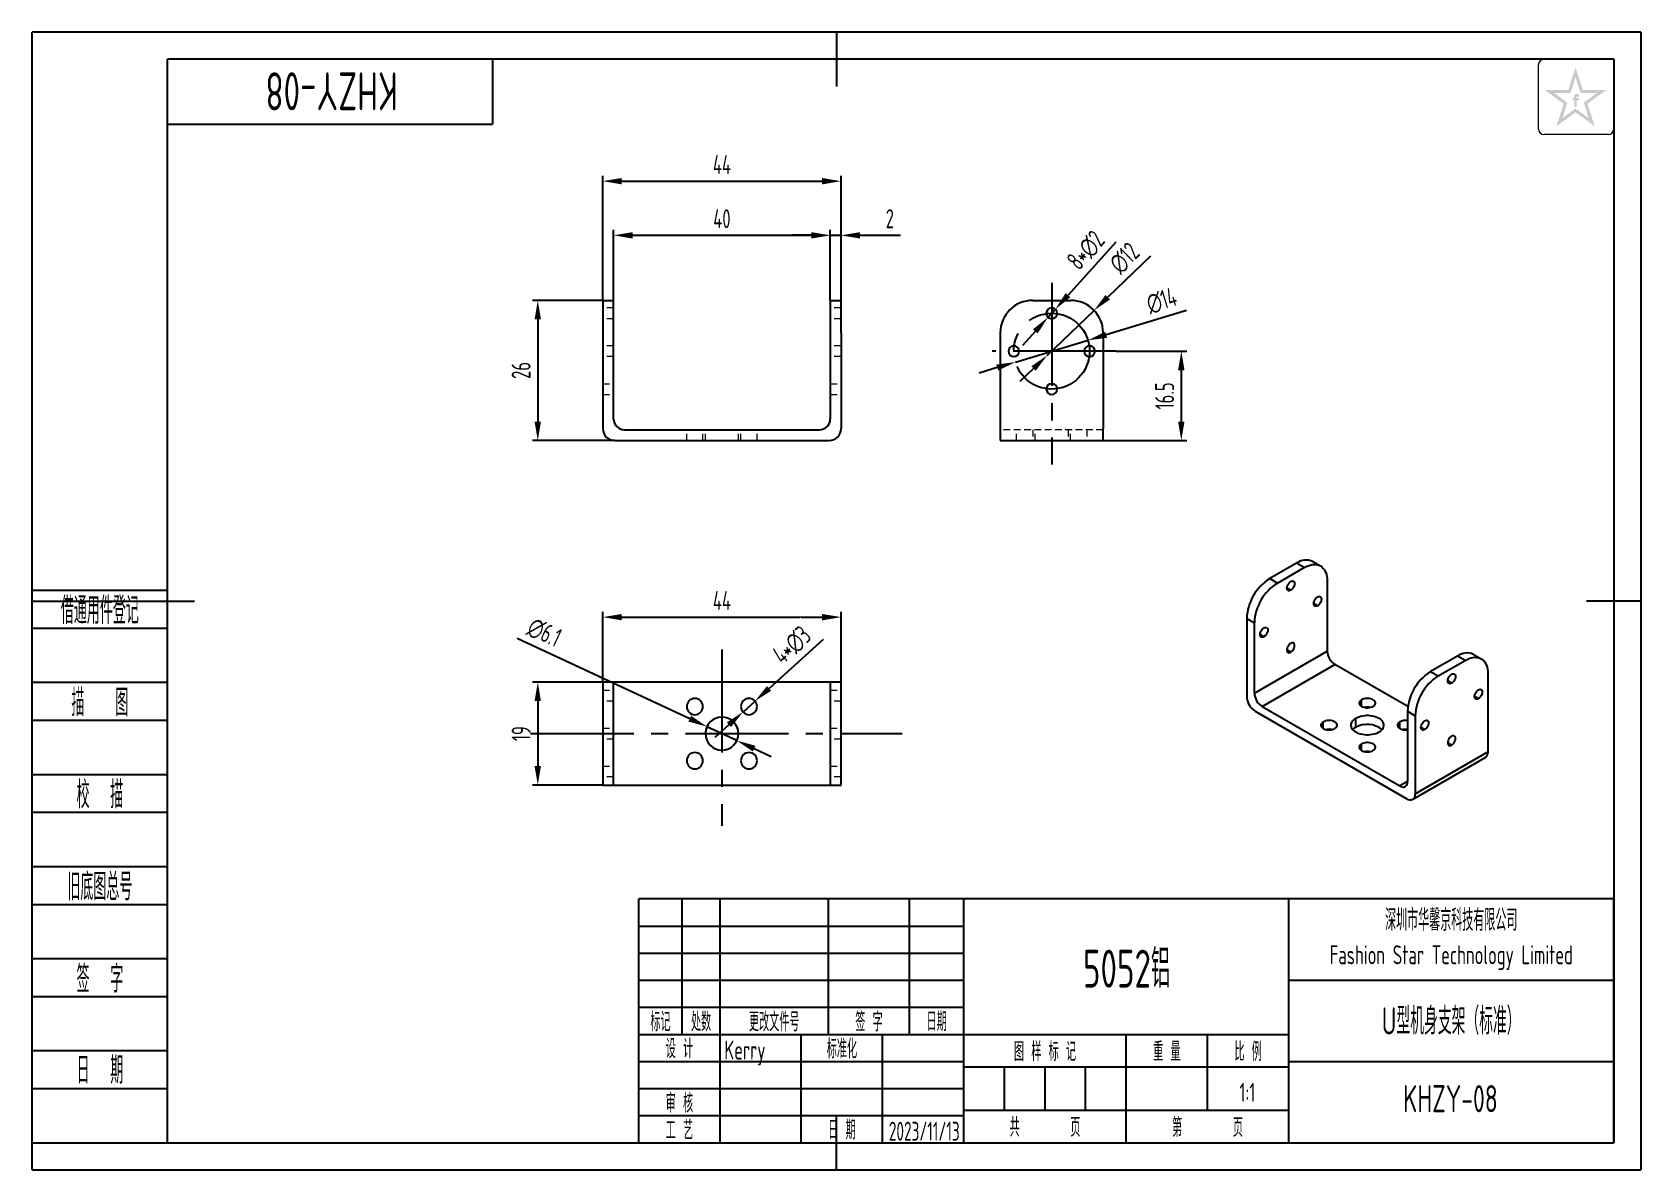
# Model space of a CAD drawing. Header units: inches. Extents: x -25 to 272, y -5 to 205.
import ezdxf
from ezdxf.enums import TextEntityAlignment as Align

# ---------------------------------------------------------------- set-up
doc = ezdxf.new("R2010")
doc.units = ezdxf.units.IN
doc.header["$MEASUREMENT"] = 0
doc.linetypes.add('CENTER2', pattern=[28.575, 19.05, -3.175, 3.175, -3.175])
doc.linetypes.add('HIDDEN', pattern=[1.905, 1.27, -0.635])
for name, color, linetype in [('1轮廓实线层', 7, 'Continuous'), ('2细线层', 4, 'Continuous'), ('3中心线层', 1, 'CENTER2'), ('6文字层', 3, 'Continuous'), ('7标注层', 4, 'Continuous'), ('图框层', 7, 'Continuous')]:
    doc.layers.add(name, color=color, linetype=linetype)
doc.styles.add('PC_TEXTSTYLE', font='ISOCP.SHX', dxfattribs={"width": 0.707, "bigfont": 'GBCBIG.SHX'})
doc.styles.add('PC_TEXTSTYLE4', font='ISOCP.SHX', dxfattribs={"width": 0.707, "bigfont": 'GBCBIG.SHX'})
doc.dimstyles.new('GB_DIAMETER', dxfattribs={"dimtxt": 3.5, "dimasz": 3.5, "dimexe": 1, "dimexo": 0, "dimgap": 1.5, "dimtad": 1, "dimjust": 4, "dimdsep": 46, "dimtxsty": 'PC_TEXTSTYLE', "dimcen": 0, "dimclrd": 256, "dimclrt": 3, "dimadec": 0, "dimazin": 2, "dimtp": 0.1, "dimtm": 0.1, "dimtfac": 0.71, "dimtdec": 3, "dimtmove": 0, "dimatfit": 2, "dimfxl": 1, "dimtfill": 1, "dimarcsym": 0})
doc.dimstyles.new('GB_LINEAR', dxfattribs={"dimtxt": 3.5, "dimasz": 3.5, "dimexe": 1, "dimexo": 0, "dimgap": 1.5, "dimtad": 1, "dimdsep": 46, "dimtxsty": 'PC_TEXTSTYLE', "dimcen": 0, "dimclrd": 256, "dimclrt": 3, "dimadec": 0, "dimazin": 2, "dimtp": 0.1, "dimtm": 0.1, "dimtfac": 0.71, "dimtdec": 3, "dimtmove": 0, "dimatfit": 3, "dimfxl": 1, "dimtfill": 1, "dimarcsym": 0})

# ---------------------------------------------------------------- blocks, each defined once
blk = doc.blocks.new('ZwmFrameMain_A4^_^无分区图框^_^landscape')
at = {"layer": '1轮廓实线层'}
for p, q in [((123.5, 205), (123.5, 195)), ((0, 0), (0, 200)), ((267, 200), (0, 200)), ((267, 200), (267, 0)), ((-25, 100), (5, 100)), ((272, 100), (262, 100)), ((123.5, -5), (123.5, 5)), ((0, 0), (267, 0))]:
    blk.add_line(p, q, dxfattribs=at)
at = {"layer": '2细线层'}
for p, q in [((-25, -5), (-25, 205)), ((272, 205), (-25, 205)), ((272, 205), (272, -5)), ((-25, -5), (272, -5))]:
    blk.add_line(p, q, dxfattribs=at)
blk = doc.blocks.new('ZwmFrameMain_标题栏1')
at = {"layer": '1轮廓实线层'}
for p, q in [((-180, 0), (-180, 45)), ((0, 45), (-180, 45)), ((-172, 20), (-172, 45)), ((-165, 20), (-165, 45)), ((-145, 20), (-145, 45)), ((-130, 20), (-130, 45)), ((-120, 0), (-120, 45)), ((0, 0), (0, 45)), ((-60, 30), (0, 30)), ((-180, 20), (-60, 20)), ((-165, 0), (-165, 20)), ((-150, 0), (-150, 20)), ((-135, 0), (-135, 20)), ((-60, 15), (0, 15)), ((-180, 0), (0, 0))]:
    blk.add_line(p, q, dxfattribs=at)
at = {"layer": '1轮廓实线层', "color": 7}
for p, q in [((-60, 0), (-60, 45)), ((-180, 25), (-120, 25))]:
    blk.add_line(p, q, dxfattribs=at)
at = {"layer": '2细线层'}
for p, q in [((-180, 40), (-120, 40)), ((-180, 35), (-120, 35)), ((-180, 30), (-120, 30)), ((-90, 0), (-90, 20)), ((-75, 6), (-75, 20)), ((-180, 15), (-120, 15)), ((-120, 14), (-60, 14)), ((-112.5, 6), (-112.5, 14)), ((-105, 6), (-105, 14)), ((-97.5, 6), (-97.5, 14)), ((-180, 10), (-120, 10)), ((-120, 6), (-60, 6)), ((-180, 5), (-120, 5))]:
    blk.add_line(p, q, dxfattribs=at)
at = {"layer": '6文字层', "style": 'PC_TEXTSTYLE', "width": 0.667}
for s, p in [('标记', (-176, 22.5)), ('处数', (-168.5, 22.5)), (' 更改文件号 ', (-155, 22.5)), (' 签 字 ', (-137.5, 22.5)), (' 日期 ', (-125, 22.5)), (' 设 计 ', (-172.5, 17.51)), (' 标准化 ', (-142.5, 17.51)), (' 图 样 标 记 ', (-105, 17)), (' 重 量 ', (-82.5, 17)), (' 比 例 ', (-67.5, 17)), (' 审 核 ', (-172.5, 7.5)), (' 工 艺 ', (-172.5, 2.5)), (' 日 期 ', (-142.5, 2.5)), ('共       页', (-105, 3)), ('第       页', (-75, 3))]:
    blk.add_text(s, height=3.5, dxfattribs=at).set_placement(p, align=Align.MIDDLE)
at = {"layer": '6文字层', "style": 'PC_TEXTSTYLE', "flags": 8}
for tag, height, width, p, p2 in [('企业名称', 5, 3.445461, (-54.29, 34.82), (-5.27, 34.82)), ('产品名称或材料标记', 7, 1.034456, (-113.46, 28.64), (-66.42, 28.64)), ('图样名称', 5, 3.480264, (-54.79, 19.98), (-5.27, 19.98)), ('标准化', 3.5, 1.756036, (-133.83, 15.37), (-120.75, 15.37)), ('审核', 3.5, 2.723972, (-163.99, 5.37), (-150.63, 5.37)), ('重量', 3.5, 2.448074, (-88.46, 7.54), (-76.55, 7.54)), ('比例', 3.5, 2.367734, (-73.35, 7.54), (-61.93, 7.54)), ('图样代号', 5, 3.489916, (-54.79, 5.63), (-5.52, 5.63)), ('工艺', 3.5, 2.851598, (-164.21, 0.37), (-150.89, 0.37)), ('日期', 3.5, 2.733185, (-133.83, 0.37), (-120.75, 0.37)), ('共几页', 3.5, 0.953151, (-108.58, 1.48), (-101.56, 1.48))]:
    blk.add_attdef(tag, text='', height=height, dxfattribs=dict(at, width=width)).set_placement(p, p2, align=Align.FIT)
at = {"layer": '6文字层', "style": 'PC_TEXTSTYLE', "width": 9.901758, "flags": 8}
blk.add_attdef('设计', text='', height=3.5, rotation=359.5768, dxfattribs=at).set_placement((-164.23, 15.37), (-150.37, 15.27), align=Align.FIT)
at = {"layer": '6文字层', "color": 3, "style": 'PC_TEXTSTYLE', "width": 0.96618, "flags": 8}
blk.add_attdef('第几页', text='', height=3.5, dxfattribs=at).set_placement((-78.29, 1.5), (-71.16, 1.5), align=Align.FIT)
at = {"layer": '6文字层', "color": 0, "style": 'PC_TEXTSTYLE', "width": 0.715273, "flags": 8}
blk.add_attdef('图纸张数', text='', height=3.5, dxfattribs=at).set_placement((-2.66, -3.87), (4.46, -3.87), align=Align.FIT)
blk = doc.blocks.new('ZwmFrameMain_图样代号')
at = {"layer": '2细线层', "linetype": 'Continuous'}
for p in [(60, 0), (0, -12)]:
    blk.add_line(p, (60, -12), dxfattribs=at)
at = {"layer": '6文字层', "style": 'PC_TEXTSTYLE', "width": 2.827942}
blk.add_attdef('图样代号', text='', height=7, rotation=180, dxfattribs=at).set_placement((58.24, -2.4), (2.35, -2.4), align=Align.FIT)
blk = doc.blocks.new('ZwmFrameMain_附加栏')
at = {"layer": '2细线层'}
for p, q in [((-25, 102), (0, 102)), ((-25, 95), (0, 95)), ((-25, 85), (0, 85)), ((-25, 78), (0, 78)), ((-25, 68), (0, 68)), ((-25, 61), (0, 61)), ((-25, 51), (0, 51)), ((-25, 44), (0, 44)), ((-25, 34), (0, 34)), ((-25, 27), (0, 27)), ((-25, 17), (0, 17)), ((-25, 10), (0, 10)), ((-25, 0), (0, 0))]:
    blk.add_line(p, q, dxfattribs=at)
at = {"layer": '6文字层', "color": 3, "style": 'PC_TEXTSTYLE'}
for s, width, p in [('借通用件登记', 0.667, (-12.5, 98.5)), ('描   图', 0.6667, (-12.5, 81.5)), ('校  描', 0.667, (-12.5, 64.5)), ('旧底图总号', 0.667, (-12.5, 47.5)), ('签  字', 0.667, (-12.5, 30.5)), ('日  期', 0.667, (-12.49, 13.6))]:
    blk.add_text(s, height=5, dxfattribs=dict(at, width=width)).set_placement(p, align=Align.MIDDLE)
at = {"layer": '6文字层', "style": 'PC_TEXTSTYLE'}
for tag, width, p, p2 in [('借通用件登记', 0.671328, (-23.44, 86.36), (-1.25, 86.36)), ('描图', 2.120922, (-23.44, 69.36), (-1.25, 69.36)), ('校图', 2.149976, (-23.75, 52.06), (-1.25, 52.06)), ('旧底图总号', 0.761452, (-22.84, 35.67), (-1.86, 35.67)), ('签字', 2.026939, (-23.14, 18.37), (-1.56, 18.37)), ('日期', 1.89999, (-22.84, 1.37), (-2.17, 1.37))]:
    blk.add_attdef(tag, text='', height=5, dxfattribs=dict(at, width=width)).set_placement(p, p2, align=Align.FIT)
blk = doc.blocks.new('*D20')
at = {"layer": '7标注层', "color": 0, "lineweight": -2}
for p, q in [((80.35, 155.5), (80.35, 178.5)), ((124.35, 155.5), (124.35, 178.5))]:
    blk.add_line(p, q, dxfattribs=at)
at = {"layer": '7标注层', "lineweight": -2}
blk.add_line((83.85, 177.5), (120.85, 177.5), dxfattribs=at)
at = {"layer": '7标注层'}
for points in [[(83.85, 178.08), (83.85, 176.91), (80.35, 177.5)], [(120.85, 176.91), (120.85, 178.08), (124.35, 177.5)]]:
    blk.add_solid(points, dxfattribs=at)
at = {"layer": 'Defpoints', "color": 0}
for p in [(124.35, 177.5), (80.35, 155.5), (124.35, 155.5)]:
    blk.add_point(p, dxfattribs=at)
at = {"layer": '7标注层', "color": 3, "insert": (102.35, 180.57), "char_height": 3.5, "attachment_point": 5, "style": 'PC_TEXTSTYLE', "bg_fill": 3, "box_fill_scale": 1.25, "bg_fill_color": 257, "bg_fill_transparency": 0}
blk.add_mtext('44', dxfattribs=at)
blk = doc.blocks.new('*D21')
at = {"layer": '7标注层', "color": 0, "lineweight": -2}
for p, q in [((80.35, 155.5), (67.35, 155.5)), ((82.55, 129.61), (67.35, 129.61))]:
    blk.add_line(p, q, dxfattribs=at)
at = {"layer": '7标注层', "lineweight": -2}
blk.add_line((68.35, 152), (68.35, 133.11), dxfattribs=at)
at = {"layer": '7标注层'}
for points in [[(68.93, 152), (67.76, 152), (68.35, 155.5)], [(67.76, 133.11), (68.93, 133.11), (68.35, 129.61)]]:
    blk.add_solid(points, dxfattribs=at)
at = {"layer": 'Defpoints', "color": 0}
for p in [(80.35, 155.5), (68.35, 129.61), (82.55, 129.61)]:
    blk.add_point(p, dxfattribs=at)
at = {"layer": '7标注层', "color": 3, "insert": (65.27, 142.56), "char_height": 3.5, "attachment_point": 5, "rotation": 90, "style": 'PC_TEXTSTYLE', "bg_fill": 3, "box_fill_scale": 1.25, "bg_fill_color": 257, "bg_fill_transparency": 0}
blk.add_mtext('26', dxfattribs=at)
blk = doc.blocks.new('*D22')
at = {"layer": '7标注层', "color": 0, "lineweight": -2}
for p, q in [((80.35, 85.02), (80.35, 98.02)), ((124.35, 85.02), (124.35, 98.02))]:
    blk.add_line(p, q, dxfattribs=at)
at = {"layer": '7标注层', "lineweight": -2}
blk.add_line((83.85, 97.02), (120.85, 97.02), dxfattribs=at)
at = {"layer": '7标注层'}
for points in [[(83.85, 97.6), (83.85, 96.43), (80.35, 97.02)], [(120.85, 96.43), (120.85, 97.6), (124.35, 97.02)]]:
    blk.add_solid(points, dxfattribs=at)
at = {"layer": 'Defpoints', "color": 0}
for p in [(124.35, 97.02), (80.35, 85.02), (124.35, 85.02)]:
    blk.add_point(p, dxfattribs=at)
at = {"layer": '7标注层', "color": 3, "insert": (102.35, 100.09), "char_height": 3.5, "attachment_point": 5, "style": 'PC_TEXTSTYLE', "bg_fill": 3, "box_fill_scale": 1.25, "bg_fill_color": 257, "bg_fill_transparency": 0}
blk.add_mtext('44', dxfattribs=at)
blk = doc.blocks.new('*D23')
at = {"layer": '7标注层', "color": 0, "lineweight": -2}
for p, q in [((80.35, 85.02), (67.35, 85.02)), ((80.35, 66.02), (67.35, 66.02))]:
    blk.add_line(p, q, dxfattribs=at)
at = {"layer": '7标注层', "lineweight": -2}
blk.add_line((68.35, 81.52), (68.35, 69.52), dxfattribs=at)
at = {"layer": '7标注层'}
for points in [[(68.93, 81.52), (67.76, 81.52), (68.35, 85.02)], [(67.76, 69.52), (68.93, 69.52), (68.35, 66.02)]]:
    blk.add_solid(points, dxfattribs=at)
at = {"layer": 'Defpoints', "color": 0}
for p in [(80.35, 85.02), (68.35, 66.02), (80.35, 66.02)]:
    blk.add_point(p, dxfattribs=at)
at = {"layer": '7标注层', "color": 3, "insert": (65.27, 75.52), "char_height": 3.5, "attachment_point": 5, "rotation": 90, "style": 'PC_TEXTSTYLE', "bg_fill": 3, "box_fill_scale": 1.25, "bg_fill_color": 257, "bg_fill_transparency": 0}
blk.add_mtext('19', dxfattribs=at)
blk = doc.blocks.new('*D24')
at = {"layer": '7标注层', "lineweight": -2}
for p, q in [((188.1, 153.6), (173.29, 149.14)), ((156.53, 144.1), (169.94, 148.13)), ((153.18, 143.09), (149.83, 142.08))]:
    blk.add_line(p, q, dxfattribs=at)
at = {"layer": '7标注层'}
for points in [[(173.12, 149.7), (173.46, 148.58), (169.94, 148.13)], [(153.35, 142.53), (153.01, 143.65), (156.53, 144.1)]]:
    blk.add_solid(points, dxfattribs=at)
at = {"layer": 'Defpoints', "color": 0}
for p in [(169.94, 148.13), (156.53, 144.1)]:
    blk.add_point(p, dxfattribs=at)
at = {"layer": '7标注层', "color": 3, "insert": (183.53, 155.43), "char_height": 3.5, "attachment_point": 5, "rotation": 16.7418, "style": 'PC_TEXTSTYLE', "bg_fill": 3, "box_fill_scale": 1.25, "bg_fill_color": 257, "bg_fill_transparency": 0}
blk.add_mtext('∅14', dxfattribs=at)
blk = doc.blocks.new('*D25')
at = {"layer": '7标注层', "lineweight": -2}
for p, q in [((181.49, 163.66), (173.59, 156.08)), ((162.4, 145.34), (171.06, 153.65)), ((159.88, 142.92), (157.35, 140.49))]:
    blk.add_line(p, q, dxfattribs=at)
at = {"layer": '7标注层'}
for points in [[(173.18, 156.5), (173.99, 155.65), (171.06, 153.65)], [(160.28, 142.5), (159.48, 143.34), (162.4, 145.34)]]:
    blk.add_solid(points, dxfattribs=at)
at = {"layer": 'Defpoints', "color": 0}
for p in [(171.06, 153.65), (162.4, 145.34)]:
    blk.add_point(p, dxfattribs=at)
at = {"layer": '7标注层', "color": 3, "insert": (176.67, 163.3), "char_height": 3.5, "attachment_point": 5, "rotation": 43.8305, "style": 'PC_TEXTSTYLE', "bg_fill": 3, "box_fill_scale": 1.25, "bg_fill_color": 257, "bg_fill_transparency": 0}
blk.add_mtext('∅12', dxfattribs=at)
blk = doc.blocks.new('*D26')
at = {"layer": '7标注层', "lineweight": -2}
for p, q in [((121.01, 92.89), (111.05, 83.87)), ((106.24, 79.51), (108.46, 81.52)), ((103.64, 77.16), (101.05, 74.81))]:
    blk.add_line(p, q, dxfattribs=at)
at = {"layer": '7标注层'}
for points in [[(110.66, 84.3), (111.44, 83.44), (108.46, 81.52)], [(104.03, 76.73), (103.25, 77.59), (106.24, 79.51)]]:
    blk.add_solid(points, dxfattribs=at)
at = {"layer": 'Defpoints', "color": 0}
for p in [(108.46, 81.52), (106.24, 79.51)]:
    blk.add_point(p, dxfattribs=at)
at = {"layer": '7标注层', "color": 3, "insert": (115.26, 91.83), "char_height": 3.5, "attachment_point": 5, "rotation": 42.1714, "style": 'PC_TEXTSTYLE', "bg_fill": 3, "box_fill_scale": 1.25, "bg_fill_color": 257, "bg_fill_transparency": 0}
blk.add_mtext('4*∅3', dxfattribs=at)
blk = doc.blocks.new('*D27')
at = {"layer": '7标注层', "lineweight": -2}
for p, q in [((64.55, 93.12), (96.41, 78.28)), ((105.11, 74.23), (99.58, 76.8)), ((108.28, 72.75), (111.46, 71.27))]:
    blk.add_line(p, q, dxfattribs=at)
at = {"layer": '7标注层', "color": 0, "lineweight": -2}
blk.add_arc((102.35, 75.52), 3.05, 136.1534, 180, dxfattribs=at)
at = {"layer": '7标注层'}
for points in [[(96.16, 77.75), (96.66, 78.81), (99.58, 76.8)], [(108.53, 73.28), (108.04, 72.22), (105.11, 74.23)]]:
    blk.add_solid(points, dxfattribs=at)
at = {"layer": 'Defpoints', "color": 0}
for p in [(99.58, 76.8), (105.11, 74.23)]:
    blk.add_point(p, dxfattribs=at)
at = {"layer": '7标注层', "color": 3, "insert": (69.57, 94.18), "char_height": 3.5, "attachment_point": 5, "rotation": 335.024, "style": 'PC_TEXTSTYLE', "bg_fill": 3, "box_fill_scale": 1.25, "bg_fill_color": 257, "bg_fill_transparency": 0}
blk.add_mtext('∅6.1', dxfattribs=at)
blk = doc.blocks.new('*D28')
at = {"layer": '7标注层', "lineweight": -2}
for p, q in [((175.1, 166.22), (166.25, 156.45)), ((162.56, 152.37), (163.9, 153.86)), ((160.21, 149.78), (157.86, 147.18))]:
    blk.add_line(p, q, dxfattribs=at)
at = {"layer": '7标注层'}
for points in [[(165.82, 156.84), (166.69, 156.06), (163.9, 153.86)], [(160.64, 149.39), (159.78, 150.17), (162.56, 152.37)]]:
    blk.add_solid(points, dxfattribs=at)
at = {"layer": 'Defpoints', "color": 0}
for p in [(162.56, 152.37), (163.9, 153.86)]:
    blk.add_point(p, dxfattribs=at)
at = {"layer": '7标注层', "color": 3, "insert": (169.57, 164.7), "char_height": 3.5, "attachment_point": 5, "rotation": 47.8356, "style": 'PC_TEXTSTYLE', "bg_fill": 3, "box_fill_scale": 1.25, "bg_fill_color": 257, "bg_fill_transparency": 0}
blk.add_mtext('8*∅2', dxfattribs=at)
blk = doc.blocks.new('*D29')
at = {"layer": '7标注层', "color": 0, "lineweight": -2}
for p, q in [((82.35, 155.5), (82.35, 168.5)), ((122.35, 155.5), (122.35, 168.5))]:
    blk.add_line(p, q, dxfattribs=at)
at = {"layer": '7标注层', "lineweight": -2}
blk.add_line((85.85, 167.5), (118.85, 167.5), dxfattribs=at)
at = {"layer": '7标注层'}
for points in [[(85.85, 168.08), (85.85, 166.91), (82.35, 167.5)], [(118.85, 166.91), (118.85, 168.08), (122.35, 167.5)]]:
    blk.add_solid(points, dxfattribs=at)
at = {"layer": 'Defpoints', "color": 0}
for p in [(122.35, 167.5), (82.35, 155.5), (122.35, 155.5)]:
    blk.add_point(p, dxfattribs=at)
at = {"layer": '7标注层', "color": 3, "insert": (102.35, 170.57), "char_height": 3.5, "attachment_point": 5, "style": 'PC_TEXTSTYLE', "bg_fill": 3, "box_fill_scale": 1.25, "bg_fill_color": 257, "bg_fill_transparency": 0}
blk.add_mtext('40', dxfattribs=at)
blk = doc.blocks.new('*D30')
at = {"layer": '7标注层', "lineweight": -2}
for p, q in [((118.85, 167.5), (115.35, 167.5)), ((122.35, 167.5), (124.35, 167.5)), ((127.85, 167.5), (135.34, 167.5))]:
    blk.add_line(p, q, dxfattribs=at)
at = {"layer": '7标注层', "color": 0, "lineweight": -2}
for p, q in [((122.35, 155.5), (122.35, 168.5)), ((124.35, 155.5), (124.35, 168.5))]:
    blk.add_line(p, q, dxfattribs=at)
at = {"layer": '7标注层'}
for points in [[(118.85, 166.91), (118.85, 168.08), (122.35, 167.5)], [(127.85, 168.08), (127.85, 166.91), (124.35, 167.5)]]:
    blk.add_solid(points, dxfattribs=at)
at = {"layer": 'Defpoints', "color": 0}
for p in [(124.35, 167.5), (122.35, 155.5), (124.35, 155.5)]:
    blk.add_point(p, dxfattribs=at)
at = {"layer": '7标注层', "color": 3, "insert": (133.34, 170.57), "char_height": 3.5, "attachment_point": 5, "style": 'PC_TEXTSTYLE', "bg_fill": 3, "box_fill_scale": 1.25, "bg_fill_color": 257, "bg_fill_transparency": 0}
blk.add_mtext('2', dxfattribs=at)
blk = doc.blocks.new('*D31')
at = {"layer": '7标注层', "color": 0, "lineweight": -2}
for p, q in [((175.16, 146.11), (188.16, 146.11)), ((172.73, 129.61), (188.16, 129.61))]:
    blk.add_line(p, q, dxfattribs=at)
at = {"layer": '7标注层', "lineweight": -2}
blk.add_line((187.16, 142.61), (187.16, 133.11), dxfattribs=at)
at = {"layer": '7标注层'}
for points in [[(187.74, 142.61), (186.57, 142.61), (187.16, 146.11)], [(186.57, 133.11), (187.74, 133.11), (187.16, 129.61)]]:
    blk.add_solid(points, dxfattribs=at)
at = {"layer": 'Defpoints', "color": 0}
for p in [(175.16, 146.11), (172.73, 129.61), (187.16, 129.61)]:
    blk.add_point(p, dxfattribs=at)
at = {"layer": '7标注层', "color": 3, "insert": (184.08, 137.86), "char_height": 3.5, "attachment_point": 5, "rotation": 90, "style": 'PC_TEXTSTYLE', "bg_fill": 3, "box_fill_scale": 1.25, "bg_fill_color": 257, "bg_fill_transparency": 0}
blk.add_mtext('16.5', dxfattribs=at)

msp = doc.modelspace()

# ---------------------------------------------------------------- hatches: boundary and pattern name
at = {"layer": '6文字层', "lineweight": 5}
h = msp.add_hatch(color=2, dxfattribs=at)
edge = h.paths.add_edge_path(flags=0)
edge.add_line((260.172, 192.419), (260.567, 192.419))
edge.add_line((260.567, 192.419), (260.567, 192.845))
edge.add_line((260.567, 192.845), (260.176, 192.845))
edge.add_line((260.176, 192.845), (260.176, 193.053))
edge.add_spline(control_points=[(260.176, 193.053), (260.176, 193.078), (260.175, 193.174), (260.364, 193.144), (260.482, 193.127), (260.549, 193.11), (260.577, 193.102)], knot_values=[0, 0, 0, 0, 1.4943482, 5.8188355, 8.4876202, 10.3632598, 10.3632598, 10.3632598, 10.3632598], degree=3, periodic=0)
edge.add_line((260.577, 193.102), (260.577, 193.539))
edge.add_spline(control_points=[(260.577, 193.539), (260.505, 193.556), (260.332, 193.597), (260.084, 193.618), (259.855, 193.514), (259.739, 193.37), (259.72, 193.26), (259.714, 193.229)], knot_values=[0, 0, 0, 0, 4.9341397, 11.9452686, 16.0265909, 21.3569295, 23.4510995, 23.4510995, 23.4510995, 23.4510995], degree=3, periodic=0)
edge.add_line((259.714, 193.229), (259.714, 192.845))
edge.add_line((259.714, 192.845), (259.428, 192.845))
edge.add_line((259.428, 192.845), (259.428, 192.419))
edge.add_line((259.428, 192.419), (259.717, 192.419))
edge.add_line((259.717, 192.419), (259.717, 191.229))
edge.add_line((259.717, 191.229), (260.172, 191.229))
edge.add_line((260.172, 191.229), (260.172, 192.419))
h.paths.add_polyline_path([(265.628, 194.333), (261.288, 194.333), (259.948, 198.473), (258.608, 194.333), (254.268, 194.333), (257.762, 191.785), (256.422, 187.656), (259.948, 190.181), (263.474, 187.656), (262.134, 191.785)])
h.paths.add_polyline_path([(261.461, 191.997), (262.394, 189.124), (259.948, 190.914), (257.502, 189.124), (258.434, 191.997), (255.981, 193.786), (259.012, 193.786), (259.948, 196.673), (260.883, 193.786), (263.915, 193.786)], flags=16)

# ---------------------------------------------------------------- linework, layer by layer
at = {"color": 7, "linetype": 'Continuous', "lineweight": 25}
for p, q in [((80.347, 155.496), (82.347, 155.496)), ((80.347, 155.496), (80.347, 149.496)), ((82.347, 149.496), (82.347, 155.496)), ((122.347, 155.496), (124.347, 155.496)), ((122.347, 155.496), (122.347, 149.496)), ((124.347, 149.496), (124.347, 155.496)), ((159.732, 155.496), (166.732, 155.496)), ((80.347, 149.496), (80.347, 131.815)), ((82.347, 133.615), (82.347, 149.496)), ((122.347, 149.496), (122.347, 133.615)), ((124.347, 149.496), (124.347, 131.815)), ((153.732, 149.496), (153.732, 131.815)), ((172.732, 149.496), (172.732, 131.815)), ((84.347, 131.615), (120.347, 131.615)), ((153.732, 131.815), (153.732, 129.615)), ((172.732, 129.615), (172.732, 131.815)), ((82.547, 129.615), (122.147, 129.615)), ((153.732, 129.615), (172.732, 129.615)), ((208.428, 106.987), (203.478, 104.13)), ((209.842, 106.171), (208.428, 106.987)), ((211.428, 107.284), (212.842, 106.468)), ((203.478, 104.13), (204.893, 103.314)), ((204.893, 103.314), (209.842, 106.171)), ((214.085, 103.721), (214.085, 90.753)), ((199.236, 96.781), (200.65, 95.965)), ((199.236, 96.781), (199.236, 82.344)), ((200.65, 82.997), (200.65, 95.965)), ((200.65, 82.997), (214.085, 90.753)), ((238.127, 89.843), (233.177, 86.985)), ((239.541, 89.026), (238.127, 89.843)), ((241.126, 90.14), (242.541, 89.323)), ((202.064, 80.548), (215.499, 88.304)), ((228.997, 80.512), (215.499, 88.304)), ((233.177, 86.985), (234.591, 86.169)), ((234.591, 86.169), (239.541, 89.026)), ((243.784, 86.576), (243.784, 72.139)), ((82.347, 85.015), (80.347, 85.015)), ((80.347, 85.015), (80.347, 79.015)), ((82.347, 79.015), (82.347, 85.015)), ((84.347, 85.015), (82.347, 85.015)), ((120.347, 85.015), (84.347, 85.015)), ((122.347, 85.015), (120.347, 85.015)), ((124.347, 85.015), (122.347, 85.015)), ((122.347, 85.015), (122.347, 79.015)), ((124.347, 79.015), (124.347, 85.015)), ((202.064, 80.548), (227.52, 65.852)), ((80.347, 79.015), (80.347, 72.015)), ((82.347, 72.015), (82.347, 79.015)), ((122.347, 79.015), (122.347, 72.015)), ((124.347, 72.015), (124.347, 79.015)), ((200.791, 79.649), (228.793, 63.485)), ((219.353, 76.69), (219.353, 78.323)), ((228.934, 79.637), (230.349, 78.82)), ((228.934, 79.637), (228.934, 66.669)), ((230.349, 78.82), (230.349, 64.383)), ((80.347, 72.015), (80.347, 66.015)), ((82.347, 66.015), (82.347, 72.015)), ((122.347, 72.015), (122.347, 66.015)), ((124.347, 66.015), (124.347, 72.015)), ((230.349, 64.383), (243.784, 72.139)), ((243.328, 71.132), (229.893, 63.376)), ((80.347, 66.015), (82.347, 66.015)), ((82.347, 66.015), (84.347, 66.015)), ((84.347, 66.015), (120.347, 66.015)), ((120.347, 66.015), (122.347, 66.015)), ((122.347, 66.015), (124.347, 66.015))]:
    msp.add_line(p, q, dxfattribs=at)
at = {"color": 7, "linetype": 'HIDDEN', "lineweight": 18}
for p, q in [((82.347, 154.115), (80.347, 154.115)), ((82.347, 152.115), (80.347, 152.115)), ((124.347, 154.115), (122.347, 154.115)), ((124.347, 152.115), (122.347, 152.115)), ((82.347, 147.115), (80.347, 147.115)), ((124.347, 147.115), (122.347, 147.115)), ((82.347, 145.115), (80.347, 145.115)), ((124.347, 145.115), (122.347, 145.115)), ((80.347, 140.115), (82.347, 140.115)), ((122.347, 140.115), (124.347, 140.115)), ((80.347, 138.115), (82.347, 138.115)), ((122.347, 138.115), (124.347, 138.115)), ((95.847, 129.615), (95.847, 131.615)), ((98.847, 129.615), (98.847, 131.615)), ((99.297, 129.615), (99.297, 131.615)), ((105.397, 129.615), (105.397, 131.615)), ((105.847, 129.615), (105.847, 131.615)), ((108.847, 129.615), (108.847, 131.615)), ((172.732, 131.615), (153.732, 131.615)), ((156.732, 129.615), (156.732, 131.615)), ((159.732, 131.615), (159.732, 129.615)), ((160.182, 129.615), (160.182, 131.615)), ((166.282, 131.615), (166.282, 129.615)), ((166.732, 129.615), (166.732, 131.615)), ((169.732, 131.615), (169.732, 129.615)), ((80.347, 83.515), (82.347, 83.515)), ((122.347, 83.515), (124.347, 83.515)), ((82.347, 81.515), (80.347, 81.515)), ((124.347, 81.515), (122.347, 81.515)), ((80.347, 76.515), (82.347, 76.515)), ((82.347, 74.515), (80.347, 74.515)), ((122.347, 76.515), (124.347, 76.515)), ((124.347, 74.515), (122.347, 74.515)), ((80.347, 69.515), (82.347, 69.515)), ((122.347, 69.515), (124.347, 69.515)), ((82.347, 67.515), (80.347, 67.515)), ((124.347, 67.515), (122.347, 67.515))]:
    msp.add_line(p, q, dxfattribs=at)
at = {"color": 1, "linetype": 'Continuous', "lineweight": 25}
for p, q in [((207.368, 101.981), (206.66, 102.389)), ((212.317, 99.123), (211.61, 99.531)), ((202.418, 93.408), (201.711, 93.816)), ((206.66, 90.958), (207.368, 90.55)), ((237.066, 84.837), (236.359, 85.245)), ((220.449, 80.548), (220.449, 81.772)), ((242.016, 81.978), (241.309, 82.386)), ((213.378, 76.466), (213.378, 77.69)), ((227.52, 76.466), (227.52, 77.69)), ((232.116, 76.263), (231.409, 76.672)), ((220.449, 72.384), (220.449, 73.608)), ((236.359, 73.813), (237.066, 73.405)), ((228.934, 66.669), (227.52, 65.852))]:
    msp.add_line(p, q, dxfattribs=at)
at = {"color": 7, "linetype": 'Continuous', "lineweight": 25, "flags": 128}
for points in [[(209.842, 106.171), (210.212, 106.366), (210.579, 106.522), (210.94, 106.638), (211.293, 106.713), (211.635, 106.747), (211.964, 106.739), (212.276, 106.69), (212.57, 106.599), (212.842, 106.468), (213.092, 106.297), (213.318, 106.088), (213.517, 105.842), (213.688, 105.562), (213.829, 105.249), (213.94, 104.905), (214.021, 104.534), (214.069, 104.139), (214.085, 103.721)], [(207.368, 101.981), (207.21, 101.911), (207.061, 101.885), (206.927, 101.905), (206.815, 101.97), (206.73, 102.076), (206.678, 102.218), (206.66, 102.39), (206.678, 102.581), (206.73, 102.784), (206.815, 102.988), (206.927, 103.182), (207.061, 103.356), (207.21, 103.503), (207.368, 103.614)], [(207.368, 103.614), (207.525, 103.685), (207.674, 103.711), (207.808, 103.691), (207.92, 103.626), (208.005, 103.52), (208.057, 103.377), (208.075, 103.206), (208.057, 103.014), (208.005, 102.811), (207.92, 102.608), (207.808, 102.414), (207.674, 102.239), (207.525, 102.093), (207.368, 101.981)], [(212.317, 99.123), (212.16, 99.052), (212.01, 99.027), (211.876, 99.046), (211.764, 99.111), (211.68, 99.217), (211.628, 99.36), (211.61, 99.531), (211.628, 99.723), (211.68, 99.926), (211.764, 100.129), (211.876, 100.323), (212.01, 100.498), (212.16, 100.645), (212.317, 100.756)], [(212.317, 100.756), (212.475, 100.826), (212.624, 100.852), (212.758, 100.832), (212.87, 100.768), (212.954, 100.661), (213.007, 100.519), (213.024, 100.348), (213.007, 100.156), (212.954, 99.953), (212.87, 99.749), (212.758, 99.556), (212.624, 99.381), (212.475, 99.234), (212.317, 99.123)], [(202.418, 93.408), (202.26, 93.338), (202.111, 93.312), (201.977, 93.332), (201.865, 93.396), (201.781, 93.502), (201.728, 93.645), (201.711, 93.816), (201.728, 94.008), (201.781, 94.211), (201.865, 94.415), (201.977, 94.608), (202.111, 94.783), (202.26, 94.93), (202.418, 95.041)], [(202.418, 95.041), (202.575, 95.111), (202.725, 95.137), (202.859, 95.117), (202.971, 95.053), (203.055, 94.947), (203.107, 94.804), (203.125, 94.633), (203.107, 94.441), (203.055, 94.238), (202.971, 94.035), (202.859, 93.841), (202.725, 93.666), (202.575, 93.519), (202.418, 93.408)], [(207.368, 92.183), (207.21, 92.071), (207.061, 91.925), (206.927, 91.75), (206.815, 91.556), (206.73, 91.353), (206.678, 91.15), (206.66, 90.958), (206.678, 90.787), (206.73, 90.644), (206.815, 90.538), (206.927, 90.473), (207.061, 90.453), (207.21, 90.479), (207.368, 90.55)], [(207.368, 90.55), (207.525, 90.661), (207.674, 90.808), (207.808, 90.982), (207.92, 91.176), (208.005, 91.38), (208.057, 91.582), (208.075, 91.774), (208.057, 91.946), (208.005, 92.088), (207.92, 92.194), (207.808, 92.259), (207.674, 92.279), (207.525, 92.253), (207.368, 92.183)], [(239.541, 89.026), (239.911, 89.221), (240.278, 89.377), (240.639, 89.493), (240.992, 89.569), (241.334, 89.602), (241.662, 89.595), (241.974, 89.545), (242.268, 89.455), (242.541, 89.323), (242.791, 89.153), (243.016, 88.944), (243.215, 88.698), (243.386, 88.417), (243.528, 88.104), (243.639, 87.761), (243.719, 87.39), (243.767, 86.994), (243.784, 86.576)], [(237.066, 84.837), (236.909, 84.766), (236.759, 84.74), (236.625, 84.76), (236.513, 84.825), (236.429, 84.931), (236.377, 85.074), (236.359, 85.245), (236.377, 85.437), (236.429, 85.64), (236.513, 85.843), (236.625, 86.037), (236.759, 86.212), (236.909, 86.358), (237.066, 86.47)], [(237.066, 86.47), (237.223, 86.54), (237.373, 86.566), (237.507, 86.546), (237.619, 86.481), (237.703, 86.375), (237.755, 86.233), (237.773, 86.061), (237.755, 85.869), (237.703, 85.667), (237.619, 85.463), (237.507, 85.269), (237.373, 85.095), (237.223, 84.948), (237.066, 84.837)], [(242.016, 81.978), (241.858, 81.908), (241.709, 81.882), (241.575, 81.902), (241.463, 81.967), (241.379, 82.073), (241.326, 82.215), (241.309, 82.387), (241.326, 82.579), (241.379, 82.781), (241.463, 82.985), (241.575, 83.179), (241.709, 83.353), (241.858, 83.5), (242.016, 83.611)], [(242.016, 83.611), (242.173, 83.682), (242.323, 83.708), (242.457, 83.688), (242.569, 83.623), (242.653, 83.517), (242.705, 83.374), (242.723, 83.203), (242.705, 83.011), (242.653, 82.808), (242.569, 82.605), (242.457, 82.411), (242.323, 82.236), (242.173, 82.09), (242.016, 81.978)], [(220.449, 81.772), (220.281, 81.657), (220.15, 81.526), (220.061, 81.384), (220.015, 81.236), (220.015, 81.085), (220.061, 80.936), (220.15, 80.794), (220.281, 80.663), (220.449, 80.548), (220.649, 80.451), (220.876, 80.375), (221.121, 80.324), (221.379, 80.297), (221.64, 80.297), (221.898, 80.324), (222.144, 80.375), (222.37, 80.451), (222.57, 80.548)], [(222.57, 80.548), (222.738, 80.663), (222.869, 80.794), (222.959, 80.936), (223.004, 81.085), (223.004, 81.236), (222.959, 81.384), (222.869, 81.526), (222.738, 81.657), (222.57, 81.772), (222.37, 81.869), (222.144, 81.945), (221.898, 81.997), (221.64, 82.023), (221.379, 82.023), (221.121, 81.997), (220.876, 81.945), (220.649, 81.869), (220.449, 81.772)], [(213.378, 77.69), (213.21, 77.575), (213.079, 77.444), (212.99, 77.302), (212.944, 77.154), (212.944, 77.003), (212.99, 76.854), (213.079, 76.712), (213.21, 76.581), (213.378, 76.466), (213.578, 76.369), (213.805, 76.293), (214.05, 76.242), (214.308, 76.215), (214.569, 76.215), (214.827, 76.242), (215.073, 76.293), (215.299, 76.369), (215.499, 76.466)], [(215.499, 76.466), (215.667, 76.581), (215.798, 76.712), (215.887, 76.854), (215.933, 77.003), (215.933, 77.154), (215.887, 77.302), (215.798, 77.444), (215.667, 77.575), (215.499, 77.69), (215.299, 77.787), (215.073, 77.863), (214.827, 77.914), (214.569, 77.941), (214.308, 77.941), (214.05, 77.914), (213.805, 77.863), (213.578, 77.787), (213.378, 77.69)], [(219.353, 78.323), (219.109, 78.164), (218.9, 77.989), (218.728, 77.801), (218.598, 77.602), (218.51, 77.395), (218.465, 77.184), (218.465, 76.972), (218.51, 76.761), (218.598, 76.554), (218.728, 76.355), (218.9, 76.167), (219.109, 75.992), (219.353, 75.833), (219.629, 75.692), (219.932, 75.571), (220.258, 75.472), (220.602, 75.397), (220.96, 75.346), (221.326, 75.321), (221.694, 75.321), (222.059, 75.346), (222.417, 75.397), (222.761, 75.472), (223.088, 75.571), (223.391, 75.692), (223.666, 75.833)], [(223.666, 75.833), (223.911, 75.992), (224.12, 76.167), (224.291, 76.355), (224.422, 76.554), (224.51, 76.761), (224.554, 76.972), (224.554, 77.184), (224.51, 77.395), (224.422, 77.602), (224.291, 77.801), (224.12, 77.989), (223.911, 78.164), (223.666, 78.323), (223.391, 78.464), (223.088, 78.585), (222.761, 78.684), (222.417, 78.759), (222.059, 78.81), (221.694, 78.836), (221.326, 78.836), (220.96, 78.81), (220.602, 78.759), (220.258, 78.684), (219.932, 78.585), (219.629, 78.464), (219.353, 78.323)], [(227.52, 77.69), (227.352, 77.575), (227.221, 77.444), (227.132, 77.302), (227.086, 77.154), (227.086, 77.003), (227.132, 76.854), (227.221, 76.712), (227.352, 76.581), (227.52, 76.466), (227.72, 76.369), (227.947, 76.293), (228.193, 76.242), (228.45, 76.215), (228.711, 76.215), (228.934, 76.237)], [(232.116, 76.263), (231.959, 76.193), (231.809, 76.167), (231.675, 76.187), (231.563, 76.252), (231.479, 76.358), (231.427, 76.5), (231.409, 76.672), (231.427, 76.864), (231.479, 77.066), (231.563, 77.27), (231.675, 77.464), (231.809, 77.639), (231.959, 77.785), (232.116, 77.897)], [(232.116, 77.897), (232.274, 77.967), (232.423, 77.993), (232.557, 77.973), (232.669, 77.908), (232.753, 77.802), (232.806, 77.66), (232.823, 77.488), (232.806, 77.296), (232.753, 77.093), (232.669, 76.89), (232.557, 76.696), (232.423, 76.521), (232.274, 76.375), (232.116, 76.263)], [(237.066, 75.038), (236.909, 74.927), (236.759, 74.78), (236.625, 74.606), (236.513, 74.412), (236.429, 74.208), (236.377, 74.005), (236.359, 73.813), (236.377, 73.642), (236.429, 73.5), (236.513, 73.393), (236.625, 73.329), (236.759, 73.309), (236.909, 73.335), (237.066, 73.405)], [(237.066, 73.405), (237.223, 73.516), (237.373, 73.663), (237.507, 73.838), (237.619, 74.032), (237.703, 74.235), (237.755, 74.438), (237.773, 74.63), (237.755, 74.801), (237.703, 74.944), (237.619, 75.05), (237.507, 75.115), (237.373, 75.134), (237.223, 75.109), (237.066, 75.038)], [(220.449, 73.608), (220.281, 73.493), (220.15, 73.362), (220.061, 73.22), (220.015, 73.071), (220.015, 72.921), (220.061, 72.772), (220.15, 72.63), (220.281, 72.499), (220.449, 72.384), (220.649, 72.287), (220.876, 72.211), (221.121, 72.16), (221.379, 72.133), (221.64, 72.133), (221.898, 72.16), (222.144, 72.211), (222.37, 72.287), (222.57, 72.384)], [(222.57, 72.384), (222.738, 72.499), (222.869, 72.63), (222.959, 72.772), (223.004, 72.921), (223.004, 73.071), (222.959, 73.22), (222.869, 73.362), (222.738, 73.493), (222.57, 73.608), (222.37, 73.705), (222.144, 73.781), (221.898, 73.832), (221.64, 73.859), (221.379, 73.859), (221.121, 73.832), (220.876, 73.781), (220.649, 73.705), (220.449, 73.608)], [(227.52, 65.852), (227.741, 65.745), (227.957, 65.68), (228.162, 65.66), (228.351, 65.684), (228.52, 65.753), (228.664, 65.865), (228.78, 66.017), (228.865, 66.204), (228.917, 66.424), (228.934, 66.669)]]:
    msp.add_lwpolyline(points, dxfattribs=at)
at = {"color": 7, "linetype": 'Continuous', "lineweight": 25}
for centre, radius, start, end in [((159.732, 149.496), 6, 90, 180), ((166.732, 149.496), 6, 0, 90), ((163.232, 153.115), 1, 90, 270), ((163.232, 153.115), 1, 270, 90), ((156.232, 146.115), 1, 90, 270), ((156.232, 146.115), 1, 270, 90), ((170.232, 146.115), 1, 90, 270), ((170.232, 146.115), 1, 270, 90), ((163.232, 139.115), 1, 90, 270), ((163.232, 139.115), 1, 270, 90), ((82.547, 131.815), 2.2, 180, 270), ((84.347, 133.615), 2, 180, 270), ((120.347, 133.615), 2, 270, 0), ((122.147, 131.815), 2.2, 270, 0), ((210.189, 104.506), 3.043, 65.96277, 125.34769), ((208.412, 96.383), 9.185, 122.48902, 177.51098), ((209.826, 95.566), 9.185, 122.48902, 177.51098), ((217.134, 90.88), 3.051, 182.38686, 237.61314), ((239.887, 87.361), 3.043, 65.96277, 125.34769), ((238.11, 79.238), 9.185, 122.48902, 177.51098), ((239.525, 78.422), 9.185, 122.48902, 177.51098), ((97.347, 80.515), 1.5, 0, 180), ((97.347, 80.515), 1.5, 180, 0), ((107.347, 80.515), 1.5, 0, 180), ((107.347, 80.515), 1.5, 180, 0), ((202.6, 82.49), 3.368, 182.48735, 237.51265), ((203.699, 83.124), 3.051, 182.38686, 237.61314), ((221.51, 77.865), 2.529, 78.61025, 101.38975), ((102.347, 75.515), 3.05, 0, 180), ((221.467, 72.894), 4.345, 50.81238, 119.10839), ((228.574, 75.663), 2.286, 80.94167, 117.47219), ((102.347, 75.515), 3.05, 180, 0), ((214.439, 73.783), 2.529, 78.61025, 101.38975), ((220.433, 74.754), 2.217, 119.14607, 137.15026), ((228.581, 73.767), 2.544, 82.02293, 101.33409), ((97.347, 70.515), 1.5, 360, 180), ((107.347, 70.515), 1.5, 0, 180), ((221.51, 69.701), 2.529, 78.61025, 101.38975), ((242.693, 72.026), 1.097, 305.38471, 5.92747), ((97.347, 70.515), 1.5, 180, 360), ((107.347, 70.515), 1.5, 180, 0), ((229.396, 64.237), 0.964, 231.28091, 8.72984)]:
    msp.add_arc(centre, radius, start, end, dxfattribs=at)
at = {"layer": '3中心线层'}
for p, q in [((163.232, 158.747), (163.232, 125.207)), ((175.156, 146.115), (152.232, 146.115))]:
    msp.add_line(p, q, dxfattribs=at)
msp.add_circle((163.232, 146.115), 7, dxfattribs=at)
at = {"layer": '6文字层', "color": 212, "lineweight": 5}
for p, q in [((253.11, 187.117), (253.11, 199.003)), ((254.107, 200), (267, 200)), ((267, 200), (267, 187.117)), ((266.003, 186.12), (254.107, 186.12))]:
    msp.add_line(p, q, dxfattribs=at)
for centre, start, end in [((254.107, 199.003), 90, 180), ((254.107, 187.117), 180, 270), ((266.003, 187.117), 270, 0)]:
    msp.add_arc(centre, 0.997, start, end, dxfattribs=at)

# ---------------------------------------------------------------- block references
at = {"layer": '图框层'}
for name in ['ZwmFrameMain_A4^_^无分区图框^_^landscape', 'ZwmFrameMain_附加栏']:
    msp.add_blockref(name, (0, 0), dxfattribs=at)
ref = msp.add_blockref('ZwmFrameMain_图样代号', (0, 200), dxfattribs=at)
ref.add_attrib('图样代号', 'KHZY-08', dxfattribs={"layer": '6文字层', "height": 7, "rotation": 180, "style": 'PC_TEXTSTYLE', "width": 0.707}).set_placement((30.293, 197.597), align=Align.CENTER)
ref = msp.add_blockref('ZwmFrameMain_标题栏1', (267, 0), dxfattribs=at)
ref.add_attrib('产品名称或材料标记', '5052铝', dxfattribs={"layer": '6文字层', "height": 7, "style": 'PC_TEXTSTYLE', "width": 0.707}).set_placement((177.058, 28.635), align=Align.CENTER)
ref.add_attrib('设计', 'Kerry', (102.771, 15.372), dxfattribs={"layer": '6文字层', "height": 3.5, "rotation": 359.57685, "style": 'PC_TEXTSTYLE', "width": 0.707})
ref.add_attrib('日期', '2023/11/13', dxfattribs={"layer": '6文字层', "height": 3.5, "style": 'PC_TEXTSTYLE', "width": 0.598085}).set_placement((133.165, 0.371), (146.248, 0.371), align=Align.FIT)
ref.add_attrib('图样名称', 'U型机身支架（标准）', dxfattribs={"layer": '6文字层', "height": 5, "style": 'PC_TEXTSTYLE', "width": 0.707}).set_placement((236.973, 19.978), align=Align.CENTER)
ref.add_attrib('图样代号', 'KHZY-08', dxfattribs={"layer": '6文字层', "height": 5, "style": 'PC_TEXTSTYLE', "width": 0.707}).set_placement((236.85, 5.63), align=Align.CENTER)
ref.add_attrib('比例', '1:1', dxfattribs={"layer": '6文字层', "height": 3.5, "style": 'PC_TEXTSTYLE', "width": 0.707}).set_placement((199.359, 7.542), align=Align.CENTER)

# ---------------------------------------------------------------- texts
at = {"layer": '6文字层', "insert": (237, 37.5), "char_height": 3.5, "width": 60, "attachment_point": 5, "style": 'PC_TEXTSTYLE4'}
msp.add_mtext('{\\H1.142857x;深圳市华馨京科技有限公司}\\P\\pxsm1,qc;Fashion Star Technology Limited', dxfattribs=at)

# ---------------------------------------------------------------- next in the draw order: dimensions: what is measured, and where the dimension line sits
at = {"layer": '7标注层'}
for base, p1, p2, picture, middle in [((124.347, 177.496), (80.347, 155.496), (124.347, 155.496), '*D20', (102.347, 180.571)), ((124.347, 97.015), (80.347, 85.015), (124.347, 85.015), '*D22', (102.347, 100.09))]:
    dim = msp.add_linear_dim(base=base, p1=p1, p2=p2, dimstyle='GB_LINEAR', override={"dimscale": 1, "dimgap": 1.5, "dimtad": 1, "dimjust": 0, "dimdec": 2, "dimlfac": 1, "dimse1": 0, "dimse2": 0, "dimsd1": 0, "dimsd2": 0, "dimclrd": 256, "dimclre": 0, "dimtofl": 1, "dimtvp": 0.1}, dxfattribs=at)
    dim.commit()
    dim.dimension.update_dxf_attribs({"geometry": picture, "text_midpoint": middle})
dim = msp.add_diameter_dim_2p(p1=(156.529, 144.098), p2=(169.936, 148.131), dimstyle='GB_DIAMETER', override={"dimscale": 1, "dimgap": 1.5, "dimtad": 1, "dimjust": 4, "dimtih": 0, "dimtoh": 0, "dimdec": 2, "dimlfac": 1, "dimse1": 0, "dimse2": 0, "dimsd1": 0, "dimsd2": 0, "dimtix": 0, "dimtofl": 1, "dimatfit": 0, "dimtvp": 0.1}, dxfattribs=at)
dim.commit()
dim.dimension.update_dxf_attribs({"geometry": '*D24', "text_midpoint": (184.414, 152.486), "dimtype": 163})

# ---------------------------------------------------------------- next in the draw order: linework, layer by layer
at = {"layer": '3中心线层'}
msp.add_line((102.347, 91.077), (102.347, 58.512), dxfattribs=at)

# ---------------------------------------------------------------- next in the draw order: dimensions: what is measured, and where the dimension line sits
at = {"layer": '7标注层'}
dim = msp.add_diameter_dim_2p(p1=(162.404, 145.341), p2=(171.061, 153.651), dimstyle='GB_DIAMETER', override={"dimscale": 1, "dimgap": 1.5, "dimtad": 1, "dimjust": 4, "dimtih": 0, "dimtoh": 0, "dimdec": 2, "dimlfac": 1, "dimse1": 0, "dimse2": 0, "dimsd1": 0, "dimsd2": 0, "dimtix": 0, "dimtofl": 1, "dimatfit": 0, "dimtvp": 0.1}, dxfattribs=at)
dim.commit()
dim.dimension.update_dxf_attribs({"geometry": '*D25', "text_midpoint": (175.602, 158.011), "dimtype": 163})
dim = msp.add_linear_dim(base=(68.347, 129.615), p1=(80.347, 155.496), p2=(82.547, 129.615), angle=90, text='26', dimstyle='GB_LINEAR', override={"dimscale": 1, "dimgap": 1.5, "dimtad": 1, "dimjust": 0, "dimdec": 2, "dimlfac": 1, "dimpost": '<>', "dimse1": 0, "dimse2": 0, "dimsd1": 0, "dimsd2": 0, "dimclrd": 256, "dimclre": 0, "dimtofl": 1, "dimtvp": 0.1}, dxfattribs=at)
dim.commit()
dim.dimension.update_dxf_attribs({"geometry": '*D21', "text_midpoint": (65.272, 142.555)})
dim = msp.add_linear_dim(base=(68.347, 66.015), p1=(80.347, 85.015), p2=(80.347, 66.015), angle=90, dimstyle='GB_LINEAR', override={"dimscale": 1, "dimgap": 1.5, "dimtad": 1, "dimjust": 0, "dimdec": 2, "dimlfac": 1, "dimse1": 0, "dimse2": 0, "dimsd1": 0, "dimsd2": 0, "dimclrd": 256, "dimclre": 0, "dimtofl": 1, "dimtvp": 0.1}, dxfattribs=at)
dim.commit()
dim.dimension.update_dxf_attribs({"geometry": '*D23', "text_midpoint": (65.271, 75.515)})

# ---------------------------------------------------------------- next in the draw order: linework, layer by layer
at = {"layer": '3中心线层'}
msp.add_line((67.031, 75.515), (135.606, 75.515), dxfattribs=at)

# ---------------------------------------------------------------- next in the draw order: dimensions: what is measured, and where the dimension line sits
at = {"layer": '7标注层'}
dim = msp.add_linear_dim(base=(122.347, 167.496), p1=(82.347, 155.496), p2=(122.347, 155.496), dimstyle='GB_LINEAR', override={"dimscale": 1, "dimgap": 1.5, "dimtad": 1, "dimjust": 0, "dimdec": 2, "dimlfac": 1, "dimse1": 0, "dimse2": 0, "dimsd1": 0, "dimsd2": 0, "dimclrd": 256, "dimclre": 0, "dimtofl": 1, "dimtvp": 0.1}, dxfattribs=at)
dim.commit()
dim.dimension.update_dxf_attribs({"geometry": '*D29', "text_midpoint": (102.347, 170.572)})
dim = msp.add_diameter_dim_2p(p1=(162.561, 152.373), p2=(163.904, 153.856), text='8*<>', dimstyle='GB_DIAMETER', override={"dimscale": 1, "dimgap": 1.5, "dimtad": 1, "dimjust": 4, "dimtih": 0, "dimtoh": 0, "dimdec": 2, "dimlfac": 1, "dimpost": '', "dimcen": 0, "dimse1": 0, "dimse2": 0, "dimsd1": 0, "dimsd2": 0, "dimtix": 0, "dimtofl": 1, "dimatfit": 0, "dimtvp": 0.1}, dxfattribs=at)
dim.commit()
dim.dimension.update_dxf_attribs({"geometry": '*D28', "text_midpoint": (169.9, 160.477), "dimtype": 163})

# ---------------------------------------------------------------- next in the draw order: dimensions: what is measured, and where the dimension line sits
dim = msp.add_linear_dim(base=(124.347, 167.496), p1=(122.347, 155.496), p2=(124.347, 155.496), dimstyle='GB_LINEAR', override={"dimscale": 1, "dimgap": 1.5, "dimtad": 1, "dimjust": 0, "dimdec": 2, "dimlfac": 1, "dimse1": 0, "dimse2": 0, "dimsd1": 0, "dimsd2": 0, "dimclrd": 256, "dimclre": 0, "dimtofl": 1, "dimtvp": 0.1}, dxfattribs=at)
dim.commit()
dim.dimension.update_dxf_attribs({"geometry": '*D30', "text_midpoint": (133.343, 170.571)})
dim = msp.add_linear_dim(base=(187.156, 129.615), p1=(175.156, 146.115), p2=(172.732, 129.615), angle=90, dimstyle='GB_LINEAR', override={"dimscale": 1, "dimgap": 1.5, "dimtad": 1, "dimjust": 0, "dimdec": 2, "dimlfac": 1, "dimse1": 0, "dimse2": 0, "dimsd1": 0, "dimsd2": 0, "dimclrd": 256, "dimclre": 0, "dimtofl": 1, "dimtvp": 0.1}, dxfattribs=at)
dim.commit()
dim.dimension.update_dxf_attribs({"geometry": '*D31', "text_midpoint": (184.081, 137.865)})
dim = msp.add_diameter_dim_2p(p1=(106.236, 79.508), p2=(108.459, 81.522), text='4*<>', dimstyle='GB_DIAMETER', override={"dimscale": 1, "dimgap": 1.5, "dimtad": 1, "dimjust": 4, "dimtih": 0, "dimtoh": 0, "dimdec": 2, "dimlfac": 1, "dimpost": '', "dimcen": 0, "dimse1": 0, "dimse2": 0, "dimsd1": 0, "dimsd2": 0, "dimtix": 0, "dimtofl": 1, "dimatfit": 0, "dimtvp": 0.1}, dxfattribs=at)
dim.commit()
dim.dimension.update_dxf_attribs({"geometry": '*D26', "text_midpoint": (117.086, 89.337), "dimtype": 163})

# ---------------------------------------------------------------- next in the draw order: dimensions: what is measured, and where the dimension line sits
dim = msp.add_diameter_dim_2p(p1=(105.112, 74.227), p2=(99.583, 76.803), dimstyle='GB_DIAMETER', override={"dimscale": 1, "dimgap": 1.5, "dimtad": 1, "dimjust": 4, "dimtih": 0, "dimtoh": 0, "dimdec": 2, "dimlfac": 1, "dimse1": 0, "dimse2": 0, "dimsd1": 0, "dimsd2": 0, "dimtix": 0, "dimtofl": 1, "dimatfit": 0, "dimtvp": 0.1}, dxfattribs=at)
dim.commit()
dim.dimension.update_dxf_attribs({"geometry": '*D27', "text_midpoint": (68.269, 91.389), "dimtype": 163})

doc.saveas('drawing.dxf')
